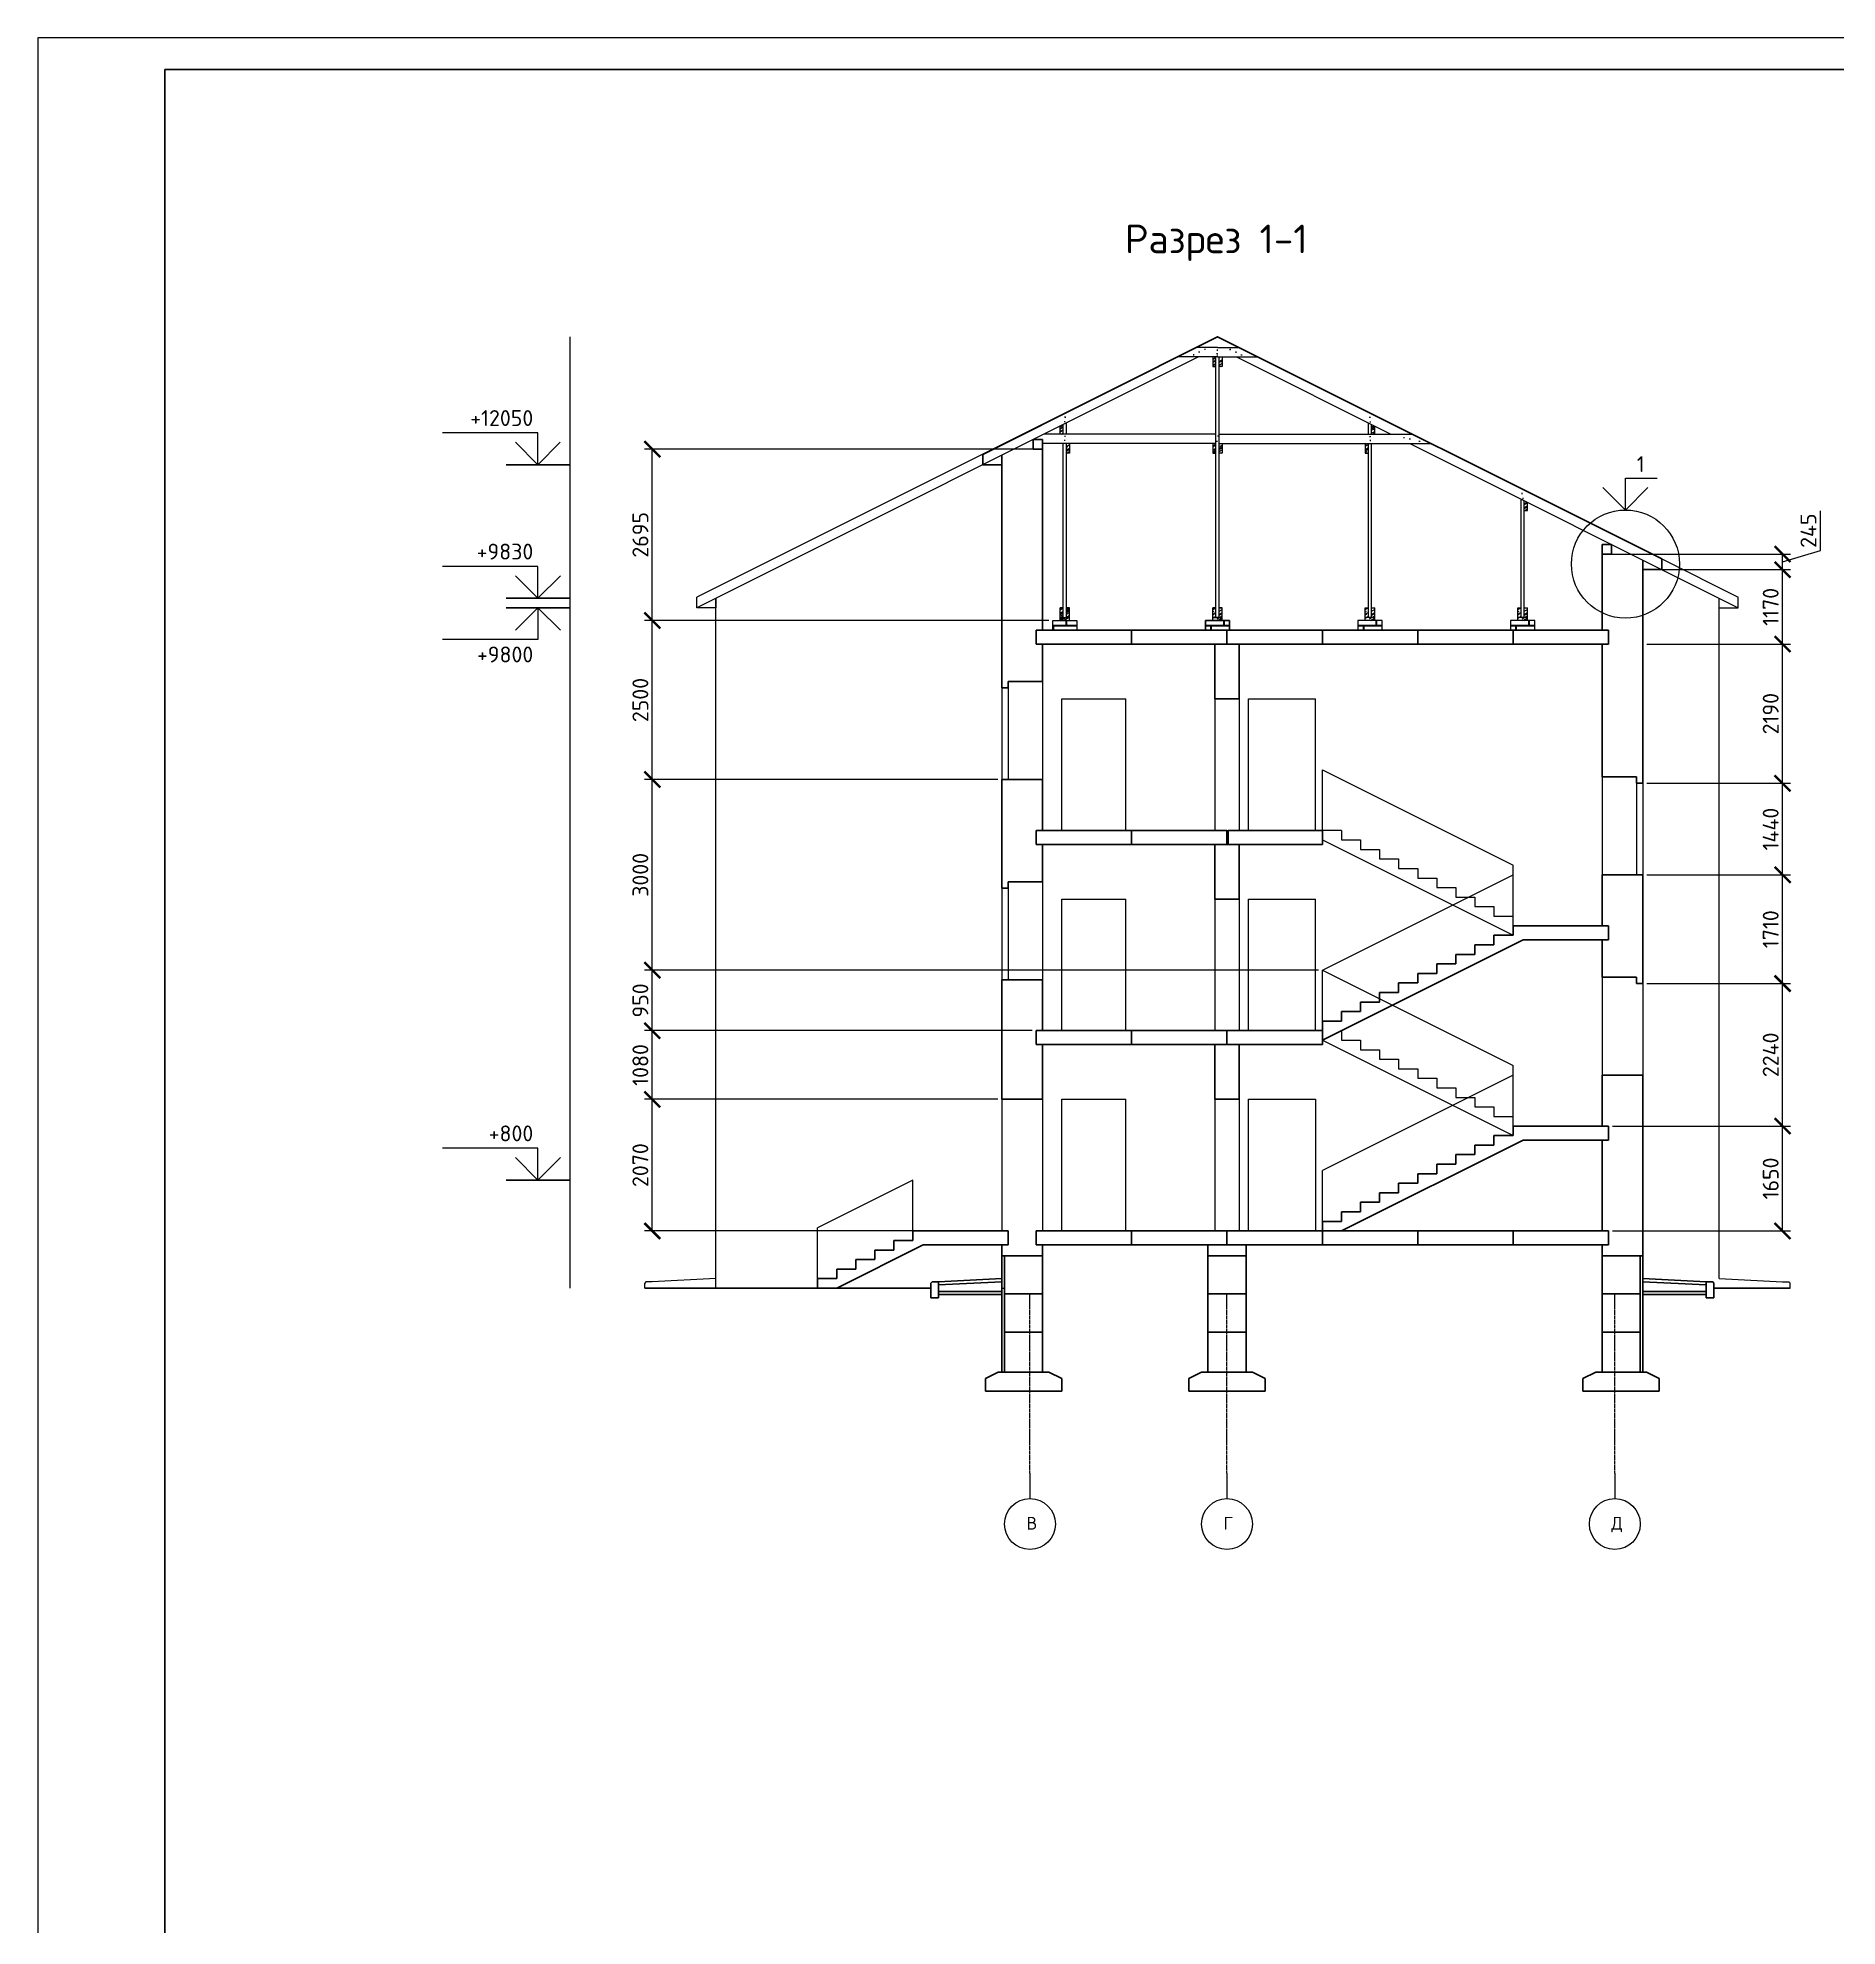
# Model space of a CAD drawing. Header units: millimetres. Extents: x -273369 to 399464, y -35443 to 194245.
# Drawn here: x 315364 to 343671, y 153584 to 183284 of the extents above; entities that cross this region are included whole.
import ezdxf

# ---------------------------------------------------------------- set-up
doc = ezdxf.new("R2010")
doc.units = ezdxf.units.MM
doc.linetypes.add('осевая', pattern=[50.8, 31.75, -6.35, 6.35, -6.35])
doc.styles.add('Курс1', font='isocpeur.ttf', dxfattribs={"height": 4.5})
doc.styles.add('Курс2', font='isocpeur.ttf', dxfattribs={"height": 2.5})
doc.dimstyles.new('Линейный', dxfattribs={"dimscale": 0, "dimtxt": 2, "dimasz": 2.5, "dimexe": 1.25, "dimexo": 0.625, "dimtad": 1, "dimtxsty": 'Курс2', "dimblk": 'ARCHTICK', "dimcen": 2.5, "dimadec": 0, "dimazin": 0, "dimtfac": 1, "dimtmove": 0, "dimatfit": 3, "dimldrblk": 'ARCHTICK', "dimfxl": 1, "dimarcsym": 0})
pattern_1 = [(0, (201911.18, -50499.71), (203.2, 203.2), [396.875, -9.525]), (0, (201707.98, -50490.19), (203.2, 203.2), [396.875, -9.525]), (90, (201911.18, -50499.71), (-203.2, 203.2), [-212.725, 193.675]), (90, (201901.66, -50499.71), (-203.2, 203.2), [-212.725, 193.675])]
pattern_2 = [(30, (201911.18, -50499.714), (89.233749, 124.842613), [952.5, -127, 317.5, -63.5]), (30, (201968.45, -50429.99), (-97.220113, 41.390175), [190.5, -20.955, 381, -47.625]), (30, (201911.69, -50437.095), (264.689088, 201.945051), [508, -88.9, 254, -63.5])]
pattern_3 = [(0, (199511.18, -50499.71), (203.2, 203.2), [396.875, -9.525]), (0, (199307.98, -50490.19), (203.2, 203.2), [396.875, -9.525]), (90, (199511.18, -50499.71), (-203.2, 203.2), [-212.725, 193.675]), (90, (199501.66, -50499.71), (-203.2, 203.2), [-212.725, 193.675])]
pattern_4 = [(30, (199511.18, -50499.714), (89.233749, 124.842613), [952.5, -127, 317.5, -63.5]), (30, (199568.45, -50429.99), (-97.220113, 41.390175), [190.5, -20.955, 381, -47.625]), (30, (199511.69, -50437.095), (264.689088, 201.945051), [508, -88.9, 254, -63.5])]

# ---------------------------------------------------------------- blocks, each defined once
blk = doc.blocks.new('_ArchTick')
at = {"color": 0, "linetype": 'ByBlock', "lineweight": 60, "const_width": 0.15}
blk.add_lwpolyline([(-0.5, -0.5), (0.5, 0.5)], dxfattribs=at)
blk = doc.blocks.new('*D407')
at = {"color": 0, "lineweight": -2, "transparency": 16777216}
for p, q in [((340134, 166169), (342936, 166169)), ((342811, 164519), (342811, 166169)), ((340134, 164519), (342936, 164519))]:
    blk.add_line(p, q, dxfattribs=at)
at = {"layer": 'Defpoints', "color": 0, "transparency": 16777216}
for p in [(340071, 166169), (342811, 166169), (340071, 164519)]:
    blk.add_point(p, dxfattribs=at)
at = {"color": 0, "lineweight": -2, "transparency": 16777216, "xscale": 250, "yscale": 250, "zscale": 250}
for p, rotation in [((342811, 166169), 90), ((342811, 164519), 270)]:
    blk.add_blockref('_ArchTick', p, dxfattribs=dict(at, rotation=rotation))
at = {"color": 0, "transparency": 16777216, "insert": (342624, 165344), "char_height": 250, "attachment_point": 5, "rotation": 90, "style": 'Курс2'}
blk.add_mtext('1650', dxfattribs=at)
blk = doc.blocks.new('*D408')
at = {"color": 0, "lineweight": -2, "transparency": 16777216}
for p, q in [((340674, 168409), (342936, 168409)), ((342811, 166169), (342811, 168409)), ((340134, 166169), (342936, 166169))]:
    blk.add_line(p, q, dxfattribs=at)
at = {"layer": 'Defpoints', "color": 0, "transparency": 16777216}
for p in [(340611, 168409), (342811, 168409), (340071, 166169)]:
    blk.add_point(p, dxfattribs=at)
at = {"color": 0, "lineweight": -2, "transparency": 16777216, "xscale": 250, "yscale": 250, "zscale": 250}
for p, rotation in [((342811, 168409), 90), ((342811, 166169), 270)]:
    blk.add_blockref('_ArchTick', p, dxfattribs=dict(at, rotation=rotation))
at = {"color": 0, "transparency": 16777216, "insert": (342624, 167289), "char_height": 250, "attachment_point": 5, "rotation": 90, "style": 'Курс2'}
blk.add_mtext('2240', dxfattribs=at)
blk = doc.blocks.new('*D409')
at = {"color": 0, "lineweight": -2, "transparency": 16777216}
for p, q in [((340674, 170119), (342936, 170119)), ((342811, 168409), (342811, 170119)), ((340674, 168409), (342936, 168409))]:
    blk.add_line(p, q, dxfattribs=at)
at = {"layer": 'Defpoints', "color": 0, "transparency": 16777216}
for p in [(340611, 170119), (342811, 170119), (340611, 168409)]:
    blk.add_point(p, dxfattribs=at)
at = {"color": 0, "lineweight": -2, "transparency": 16777216, "xscale": 250, "yscale": 250, "zscale": 250}
for p, rotation in [((342811, 170119), 90), ((342811, 168409), 270)]:
    blk.add_blockref('_ArchTick', p, dxfattribs=dict(at, rotation=rotation))
at = {"color": 0, "transparency": 16777216, "insert": (342624, 169264), "char_height": 250, "attachment_point": 5, "rotation": 90, "style": 'Курс2'}
blk.add_mtext('1710', dxfattribs=at)
blk = doc.blocks.new('*D410')
at = {"color": 0, "lineweight": -2, "transparency": 16777216}
for p, q in [((340674, 171559), (342936, 171559)), ((342811, 170119), (342811, 171559)), ((340674, 170119), (342936, 170119))]:
    blk.add_line(p, q, dxfattribs=at)
at = {"layer": 'Defpoints', "color": 0, "transparency": 16777216}
for p in [(340611, 171559), (342811, 171559), (340611, 170119)]:
    blk.add_point(p, dxfattribs=at)
at = {"color": 0, "lineweight": -2, "transparency": 16777216, "xscale": 250, "yscale": 250, "zscale": 250}
for p, rotation in [((342811, 171559), 90), ((342811, 170119), 270)]:
    blk.add_blockref('_ArchTick', p, dxfattribs=dict(at, rotation=rotation))
at = {"color": 0, "transparency": 16777216, "insert": (342624, 170839), "char_height": 250, "attachment_point": 5, "rotation": 90, "style": 'Курс2'}
blk.add_mtext('1440', dxfattribs=at)
blk = doc.blocks.new('*D411')
at = {"color": 0, "lineweight": -2, "transparency": 16777216}
for p, q in [((340674, 173749), (342936, 173749)), ((342811, 171559), (342811, 173749)), ((340674, 171559), (342936, 171559))]:
    blk.add_line(p, q, dxfattribs=at)
at = {"layer": 'Defpoints', "color": 0, "transparency": 16777216}
for p in [(340611, 173749), (342811, 173749), (340611, 171559)]:
    blk.add_point(p, dxfattribs=at)
at = {"color": 0, "lineweight": -2, "transparency": 16777216, "xscale": 250, "yscale": 250, "zscale": 250}
for p, rotation in [((342811, 173749), 90), ((342811, 171559), 270)]:
    blk.add_blockref('_ArchTick', p, dxfattribs=dict(at, rotation=rotation))
at = {"color": 0, "transparency": 16777216, "insert": (342624, 172654), "char_height": 250, "attachment_point": 5, "rotation": 90, "style": 'Курс2'}
blk.add_mtext('2190', dxfattribs=at)
blk = doc.blocks.new('*D412')
at = {"color": 0, "lineweight": -2, "transparency": 16777216}
for p, q in [((330469, 166589), (324906, 166589)), ((325031, 164519), (325031, 166589)), ((330469, 164519), (324906, 164519))]:
    blk.add_line(p, q, dxfattribs=at)
at = {"layer": 'Defpoints', "color": 0, "transparency": 16777216}
for p in [(325031, 166589), (330531, 166589), (330531, 164519)]:
    blk.add_point(p, dxfattribs=at)
at = {"color": 0, "lineweight": -2, "transparency": 16777216, "xscale": 250, "yscale": 250, "zscale": 250}
for p, rotation in [((325031, 166589), 90), ((325031, 164519), 270)]:
    blk.add_blockref('_ArchTick', p, dxfattribs=dict(at, rotation=rotation))
at = {"color": 0, "transparency": 16777216, "insert": (324844, 165554), "char_height": 250, "attachment_point": 5, "rotation": 90, "style": 'Курс2'}
blk.add_mtext('2070', dxfattribs=at)
blk = doc.blocks.new('*D413')
at = {"color": 0, "lineweight": -2, "transparency": 16777216}
for p, q in [((331009, 167669), (324906, 167669)), ((325031, 166589), (325031, 167669)), ((330469, 166589), (324906, 166589))]:
    blk.add_line(p, q, dxfattribs=at)
at = {"layer": 'Defpoints', "color": 0, "transparency": 16777216}
for p in [(325031, 167669), (331071, 167669), (330531, 166589)]:
    blk.add_point(p, dxfattribs=at)
at = {"color": 0, "lineweight": -2, "transparency": 16777216, "xscale": 250, "yscale": 250, "zscale": 250}
for p, rotation in [((325031, 167669), 90), ((325031, 166589), 270)]:
    blk.add_blockref('_ArchTick', p, dxfattribs=dict(at, rotation=rotation))
at = {"color": 0, "transparency": 16777216, "insert": (324844, 167129), "char_height": 250, "attachment_point": 5, "rotation": 90, "style": 'Курс2'}
blk.add_mtext('1080', dxfattribs=at)
blk = doc.blocks.new('*D414')
at = {"color": 0, "lineweight": -2, "transparency": 16777216}
for p, q in [((335509, 168619), (324906, 168619)), ((325031, 167669), (325031, 168619)), ((331009, 167669), (324906, 167669))]:
    blk.add_line(p, q, dxfattribs=at)
at = {"layer": 'Defpoints', "color": 0, "transparency": 16777216}
for p in [(325031, 168619), (335571, 168619), (331071, 167669)]:
    blk.add_point(p, dxfattribs=at)
at = {"color": 0, "lineweight": -2, "transparency": 16777216, "xscale": 250, "yscale": 250, "zscale": 250}
for p, rotation in [((325031, 168619), 90), ((325031, 167669), 270)]:
    blk.add_blockref('_ArchTick', p, dxfattribs=dict(at, rotation=rotation))
at = {"color": 0, "transparency": 16777216, "insert": (324844, 168144), "char_height": 250, "attachment_point": 5, "rotation": 90, "style": 'Курс2'}
blk.add_mtext('950', dxfattribs=at)
blk = doc.blocks.new('*D415')
at = {"color": 0, "lineweight": -2, "transparency": 16777216}
for p, q in [((330469, 171619), (324906, 171619)), ((325031, 168619), (325031, 171619)), ((335509, 168619), (324906, 168619))]:
    blk.add_line(p, q, dxfattribs=at)
at = {"layer": 'Defpoints', "color": 0, "transparency": 16777216}
for p in [(325031, 171619), (330531, 171619), (335571, 168619)]:
    blk.add_point(p, dxfattribs=at)
at = {"color": 0, "lineweight": -2, "transparency": 16777216, "xscale": 250, "yscale": 250, "zscale": 250}
for p, rotation in [((325031, 171619), 90), ((325031, 168619), 270)]:
    blk.add_blockref('_ArchTick', p, dxfattribs=dict(at, rotation=rotation))
at = {"color": 0, "transparency": 16777216, "insert": (324844, 170119), "char_height": 250, "attachment_point": 5, "rotation": 90, "style": 'Курс2'}
blk.add_mtext('3000', dxfattribs=at)
blk = doc.blocks.new('*D416')
at = {"color": 0, "lineweight": -2, "transparency": 16777216}
for p, q in [((331269, 174119), (324906, 174119)), ((325031, 171619), (325031, 174119)), ((330469, 171619), (324906, 171619))]:
    blk.add_line(p, q, dxfattribs=at)
at = {"layer": 'Defpoints', "color": 0, "transparency": 16777216}
for p in [(325031, 174119), (331331, 174119), (330531, 171619)]:
    blk.add_point(p, dxfattribs=at)
at = {"color": 0, "lineweight": -2, "transparency": 16777216, "xscale": 250, "yscale": 250, "zscale": 250}
for p, rotation in [((325031, 174119), 90), ((325031, 171619), 270)]:
    blk.add_blockref('_ArchTick', p, dxfattribs=dict(at, rotation=rotation))
at = {"color": 0, "transparency": 16777216, "insert": (324844, 172869), "char_height": 250, "attachment_point": 5, "rotation": 90, "style": 'Курс2'}
blk.add_mtext('2500', dxfattribs=at)
blk = doc.blocks.new('*D417')
at = {"color": 0, "lineweight": -2, "transparency": 16777216}
for p, q in [((331109, 176814), (324906, 176814)), ((325031, 174119), (325031, 176814)), ((331269, 174119), (324906, 174119))]:
    blk.add_line(p, q, dxfattribs=at)
at = {"layer": 'Defpoints', "color": 0, "transparency": 16777216}
for p in [(325031, 176814), (331171, 176814), (331331, 174119)]:
    blk.add_point(p, dxfattribs=at)
at = {"color": 0, "lineweight": -2, "transparency": 16777216, "xscale": 250, "yscale": 250, "zscale": 250}
for p, rotation in [((325031, 176814), 90), ((325031, 174119), 270)]:
    blk.add_blockref('_ArchTick', p, dxfattribs=dict(at, rotation=rotation))
at = {"color": 0, "transparency": 16777216, "insert": (324844, 175467), "char_height": 250, "attachment_point": 5, "rotation": 90, "style": 'Курс2'}
blk.add_mtext('2695', dxfattribs=at)
blk = doc.blocks.new('*D420')
at = {"color": 0, "lineweight": -2, "transparency": 16777216}
for p, q in [((340824, 174919), (342936, 174919)), ((342811, 173749), (342811, 174919)), ((340674, 173749), (342936, 173749))]:
    blk.add_line(p, q, dxfattribs=at)
at = {"layer": 'Defpoints', "color": 0, "transparency": 16777216}
for p in [(340761, 174919), (342811, 174919), (340611, 173749)]:
    blk.add_point(p, dxfattribs=at)
at = {"color": 0, "lineweight": -2, "transparency": 16777216, "xscale": 250, "yscale": 250, "zscale": 250}
for p, rotation in [((342811, 174919), 90), ((342811, 173749), 270)]:
    blk.add_blockref('_ArchTick', p, dxfattribs=dict(at, rotation=rotation))
at = {"color": 0, "transparency": 16777216, "insert": (342624, 174334), "char_height": 250, "attachment_point": 5, "rotation": 90, "style": 'Курс2'}
blk.add_mtext('1170', dxfattribs=at)
blk = doc.blocks.new('*D421')
at = {"color": 0, "lineweight": -2, "transparency": 16777216}
for p, q in [((343405, 175220), (343405, 175845)), ((340034, 175164), (342936, 175164)), ((342811, 175042), (343405, 175220)), ((342811, 174919), (342811, 175164)), ((340824, 174919), (342936, 174919))]:
    blk.add_line(p, q, dxfattribs=at)
at = {"layer": 'Defpoints', "color": 0, "transparency": 16777216}
for p in [(339971, 175164), (342811, 175164), (340761, 174919)]:
    blk.add_point(p, dxfattribs=at)
at = {"color": 0, "lineweight": -2, "transparency": 16777216, "xscale": 250, "yscale": 250, "zscale": 250}
for p, rotation in [((342811, 175164), 90), ((342811, 174919), 270)]:
    blk.add_blockref('_ArchTick', p, dxfattribs=dict(at, rotation=rotation))
at = {"color": 0, "transparency": 16777216, "insert": (343218, 175532), "char_height": 250, "attachment_point": 5, "rotation": 90, "style": 'Курс2'}
blk.add_mtext('245', dxfattribs=at)

msp = doc.modelspace()

# ---------------------------------------------------------------- hatches: boundary and pattern name
h = msp.add_hatch()
h.set_pattern_fill('AR-RROOF', color=256, scale=2.5, angle=30)
h.set_pattern_definition(pattern_2)
h.paths.add_polyline_path([(333896.389, 178264.133), (333846.389, 178264.133), (333846.389, 178114.133), (333896.389, 178114.133)])
h.paths.add_polyline_path([(333846.389, 176751.633), (333896.389, 176751.633), (333896.389, 176901.633), (333846.389, 176901.633)])
h.paths.add_polyline_path([(331546.389, 176751.633), (331596.389, 176751.633), (331596.389, 176901.633), (331546.389, 176901.633)])
h = msp.add_hatch()
h.set_pattern_fill('AR-RROOF', color=256, scale=2.5, angle=30)
h.set_pattern_definition(pattern_2)
h.paths.add_polyline_path([(333996.389, 178264.133), (333946.389, 178264.133), (333946.389, 178114.133), (333996.389, 178114.133)])
h.paths.add_polyline_path([(333996.389, 176901.633), (333946.389, 176901.633), (333946.389, 176751.633), (333996.389, 176751.633)])
h.paths.add_polyline_path([(336296.389, 176901.633), (336246.389, 176901.633), (336246.389, 176751.633), (336296.389, 176751.633)])
h = msp.add_hatch()
h.set_pattern_fill('AR-RROOF', color=256, scale=2.5, angle=30)
h.set_pattern_definition(pattern_2)
h.paths.add_polyline_path([(331496.389, 177201.633), (331446.389, 177176.633), (331446.389, 177051.633), (331496.389, 177051.633)])
h = msp.add_hatch()
h.set_pattern_fill('AR-RROOF', color=256, scale=2.5, angle=30)
h.set_pattern_definition(pattern_2)
h.paths.add_polyline_path([(336346.389, 177051.633), (336396.389, 177051.633), (336396.389, 177176.633), (336346.389, 177201.633)])
h = msp.add_hatch()
h.set_pattern_fill('AR-RROOF', color=256, scale=2.5, angle=30)
h.set_pattern_definition(pattern_2)
h.paths.add_polyline_path([(338796.389, 175976.633), (338746.389, 176001.633), (338746.389, 175851.633), (338796.389, 175851.633)])
h = msp.add_hatch()
h.set_pattern_fill('AR-B816C', color=256)
h.set_pattern_definition(pattern_1)
h.paths.add_polyline_path([(331331.389, 173969.133), (331331.389, 174119.133), (331711.389, 174119.133), (331711.389, 173969.133)])
h = msp.add_hatch()
h.set_pattern_fill('AR-RROOF', color=256, scale=2.5, angle=30)
h.set_pattern_definition(pattern_2)
h.paths.add_polyline_path([(331546.389, 174319.133), (331596.389, 174319.133), (331596.389, 174169.133), (331546.389, 174169.133)])
h.paths.add_polyline_path([(331446.389, 174319.133), (331496.389, 174319.133), (331496.389, 174169.133), (331446.389, 174169.133)])
h.paths.add_polyline_path([(331446.389, 174169.133), (331496.389, 174169.133), (331596.389, 174169.133), (331596.389, 174119.133), (331446.389, 174119.133)])
h = msp.add_hatch()
h.set_pattern_fill('AR-B816C', color=256)
h.set_pattern_definition(pattern_3)
h.paths.add_polyline_path([(334111.389, 173969.133), (334111.389, 174119.133), (333731.389, 174119.133), (333731.389, 173969.133)])
h = msp.add_hatch()
h.set_pattern_fill('AR-B816C', color=256)
h.set_pattern_definition(pattern_3)
h.paths.add_polyline_path([(333731.389, 173969.133), (333731.389, 174119.133), (334111.389, 174119.133), (334111.389, 173969.133)])
h = msp.add_hatch()
h.set_pattern_fill('AR-RROOF', color=256, scale=2.5, angle=30)
h.set_pattern_definition(pattern_4)
h.paths.add_polyline_path([(333896.389, 174319.133), (333846.389, 174319.133), (333846.389, 174169.133), (333896.389, 174169.133)])
h.paths.add_polyline_path([(333996.389, 174319.133), (333946.389, 174319.133), (333946.389, 174169.133), (333996.389, 174169.133)])
h.paths.add_polyline_path([(333996.389, 174169.133), (333946.389, 174169.133), (333846.389, 174169.133), (333846.389, 174119.133), (333996.389, 174119.133)])
h = msp.add_hatch()
h.set_pattern_fill('AR-RROOF', color=256, scale=2.5, angle=30)
h.set_pattern_definition(pattern_4)
h.paths.add_polyline_path([(333946.389, 174319.133), (333996.389, 174319.133), (333996.389, 174169.133), (333946.389, 174169.133)])
h.paths.add_polyline_path([(333846.389, 174319.133), (333896.389, 174319.133), (333896.389, 174169.133), (333846.389, 174169.133)])
h.paths.add_polyline_path([(333846.389, 174169.133), (333896.389, 174169.133), (333996.389, 174169.133), (333996.389, 174119.133), (333846.389, 174119.133)])
h = msp.add_hatch()
h.set_pattern_fill('AR-B816C', color=256)
h.set_pattern_definition(pattern_1)
h.paths.add_polyline_path([(336511.389, 173969.133), (336511.389, 174119.133), (336131.389, 174119.133), (336131.389, 173969.133)])
h = msp.add_hatch()
h.set_pattern_fill('AR-RROOF', color=256, scale=2.5, angle=30)
h.set_pattern_definition(pattern_2)
h.paths.add_polyline_path([(336296.389, 174319.133), (336246.389, 174319.133), (336246.389, 174169.133), (336296.389, 174169.133)])
h.paths.add_polyline_path([(336396.389, 174319.133), (336346.389, 174319.133), (336346.389, 174169.133), (336396.389, 174169.133)])
h.paths.add_polyline_path([(336396.389, 174169.133), (336346.389, 174169.133), (336246.389, 174169.133), (336246.389, 174119.133), (336396.389, 174119.133)])
h = msp.add_hatch()
h.set_pattern_fill('AR-B816C', color=256)
h.set_pattern_definition([(0, (204311.18, -50499.71), (203.2, 203.2), [396.875, -9.525]), (0, (204107.98, -50490.19), (203.2, 203.2), [396.875, -9.525]), (90, (204311.18, -50499.71), (-203.2, 203.2), [-212.725, 193.675]), (90, (204301.66, -50499.71), (-203.2, 203.2), [-212.725, 193.675])])
h.paths.add_polyline_path([(338911.389, 173969.133), (338911.389, 174119.133), (338531.389, 174119.133), (338531.389, 173969.133)])
h = msp.add_hatch()
h.set_pattern_fill('AR-RROOF', color=256, scale=2.5, angle=30)
h.set_pattern_definition([(30, (204311.18, -50499.714), (89.233749, 124.842613), [952.5, -127, 317.5, -63.5]), (30, (204368.45, -50429.99), (-97.220113, 41.390175), [190.5, -20.955, 381, -47.625]), (30, (204311.69, -50437.095), (264.689088, 201.945051), [508, -88.9, 254, -63.5])])
h.paths.add_polyline_path([(338696.389, 174319.133), (338646.389, 174319.133), (338646.389, 174169.133), (338696.389, 174169.133)])
h.paths.add_polyline_path([(338796.389, 174319.133), (338746.389, 174319.133), (338746.389, 174169.133), (338796.389, 174169.133)])
h.paths.add_polyline_path([(338796.389, 174169.133), (338746.389, 174169.133), (338646.389, 174169.133), (338646.389, 174119.133), (338796.389, 174119.133)])

# ---------------------------------------------------------------- linework, layer by layer
for p, q in [((315364.242, 183284.107), (315364.242, 123884.107)), ((399464.242, 183284.107), (315364.242, 183284.107)), ((323731.389, 178581.838), (323731.389, 163619.133)), ((333921.389, 178581.838), (325731.389, 174486.838)), ((333621.389, 178264.133), (325731.389, 174319.133)), ((333921.389, 178264.133), (333285.979, 178264.133)), ((333552.816, 178296.324), (333537.816, 178296.324)), ((333545.693, 178303.824), (333545.693, 178288.824)), ((333921.389, 178414.133), (333585.979, 178414.133)), ((333639.482, 178340.815), (333624.482, 178340.815)), ((333632.359, 178348.315), (333632.359, 178333.315)), ((333730.146, 178381.958), (333715.146, 178381.958)), ((333723.023, 178389.458), (333723.023, 178374.458)), ((333846.389, 178264.133), (333846.389, 178114.133)), ((333896.389, 174169.133), (333896.389, 178264.133)), ((333921.389, 178311.748), (333906.389, 178311.748)), ((333911.26, 178281.151), (333926.26, 178281.151)), ((333912.083, 178373.285), (333927.083, 178373.285)), ((333914.267, 178319.248), (333914.267, 178304.248)), ((333918.383, 178288.651), (333918.383, 178273.651)), ((333919.206, 178380.785), (333919.206, 178365.785)), ((333921.389, 178414.133), (334256.8, 178414.133)), ((333921.389, 178264.133), (334556.8, 178264.133)), ((333946.389, 174169.133), (333946.389, 178264.133)), ((333996.389, 178264.133), (333996.389, 178114.133)), ((334112.633, 178381.958), (334127.633, 178381.958)), ((334119.756, 178389.458), (334119.756, 178374.458)), ((334203.296, 178340.815), (334218.296, 178340.815)), ((334210.419, 178348.315), (334210.419, 178333.315)), ((334221.389, 178264.133), (336646.389, 177051.633)), ((334289.963, 178296.324), (334304.963, 178296.324)), ((334297.086, 178303.824), (334297.086, 178288.824)), ((333846.389, 178114.133), (333896.389, 178114.133)), ((333996.389, 178114.133), (333946.389, 178114.133)), ((331532.734, 177315.591), (331517.734, 177315.591)), ((331525.611, 177323.091), (331525.611, 177308.091)), ((336310.045, 177315.591), (336325.045, 177315.591)), ((336317.168, 177323.091), (336317.168, 177308.091)), ((323230.84, 177069.133), (321730.84, 177069.133)), ((323230.84, 176569.133), (323230.84, 177069.133)), ((333896.389, 177051.633), (331196.389, 177051.633)), ((331446.389, 177051.633), (331446.389, 177176.633)), ((331496.389, 177051.633), (331496.389, 177201.633)), ((331524.856, 177243.948), (331509.856, 177243.948)), ((331528.391, 177012.932), (331513.391, 177012.932)), ((331517.733, 177251.448), (331517.733, 177236.448)), ((331521.268, 177020.432), (331521.268, 177005.432)), ((331546.389, 177051.633), (331546.389, 177226.633)), ((331595.879, 177251.378), (331595.879, 177251.378)), ((333921.598, 177023.356), (333936.598, 177023.356)), ((333928.721, 177030.856), (333928.721, 177015.856)), ((333946.389, 177051.633), (336981.8, 177051.633)), ((336246.9, 177251.378), (336246.9, 177251.378)), ((336296.389, 177051.633), (336296.389, 177226.633)), ((336314.388, 177012.932), (336329.388, 177012.932)), ((336317.923, 177243.948), (336332.923, 177243.948)), ((336321.511, 177020.432), (336321.511, 177005.432)), ((336325.046, 177251.448), (336325.046, 177236.448)), ((336346.389, 177051.633), (336346.389, 177201.633)), ((336396.389, 177051.633), (336396.389, 177176.633)), ((330531.389, 176719.133), (330531.389, 176469.133)), ((330531.389, 176719.133), (330531.389, 176569.133)), ((333896.389, 176901.633), (331171.389, 176901.633)), ((331496.389, 174169.133), (331496.389, 176901.633)), ((331524.923, 176951.927), (331509.923, 176951.927)), ((331517.8, 176959.427), (331517.8, 176944.427)), ((331546.389, 174169.133), (331546.389, 176901.633)), ((331596.389, 176751.633), (331546.389, 176751.633)), ((331596.389, 176901.633), (331596.389, 176751.633)), ((333846.389, 176901.633), (333846.389, 176751.633)), ((333846.389, 176751.633), (333896.389, 176751.633)), ((333905.797, 176938.582), (333920.797, 176938.582)), ((333912.919, 176946.082), (333912.919, 176931.082)), ((333946.389, 176901.633), (337281.8, 176901.633)), ((333996.389, 176751.633), (333946.389, 176751.633)), ((333996.389, 176901.633), (333996.389, 176751.633)), ((336246.389, 176901.633), (336246.389, 176751.633)), ((336246.389, 176751.633), (336296.389, 176751.633)), ((336296.389, 174169.133), (336296.389, 176901.633)), ((336317.855, 176951.927), (336332.855, 176951.927)), ((336324.978, 176959.427), (336324.978, 176944.427)), ((336346.389, 174169.133), (336346.389, 176901.633)), ((336848.352, 176996.571), (336863.352, 176996.571)), ((336855.475, 177004.071), (336855.475, 176989.071)), ((336938.615, 176973.968), (336953.615, 176973.968)), ((336945.738, 176981.468), (336945.738, 176966.468)), ((336946.389, 176901.633), (342111.389, 174319.133)), ((337091.192, 176937.686), (337106.192, 176937.686)), ((337098.315, 176945.186), (337098.315, 176930.186)), ((338711.586, 176125.247), (338711.586, 176110.247)), ((340339.325, 175856.938), (340339.325, 176356.938)), ((340339.325, 176356.938), (340839.325, 176356.938)), ((338696.389, 174169.133), (338696.389, 176026.633)), ((338704.463, 176117.747), (338719.463, 176117.747)), ((338717.705, 176040.386), (338732.705, 176040.386)), ((338724.828, 176047.886), (338724.828, 176032.886)), ((338746.389, 174169.133), (338746.389, 176001.633)), ((338746.389, 175851.633), (338796.389, 175851.633)), ((338796.389, 175851.633), (338796.389, 175976.633)), ((323231.389, 174969.133), (321731.389, 174969.133)), ((323231.389, 174469.133), (323231.389, 174969.133)), ((340911.389, 175086.838), (342111.389, 174486.838)), ((325731.389, 174319.133), (325731.389, 174486.838)), ((326031.389, 163619.133), (326031.389, 174469.133)), ((326031.389, 174469.133), (326031.389, 174319.133)), ((341811.389, 163769.133), (341811.389, 174469.133)), ((342111.389, 174319.133), (342111.389, 174486.838)), ((323231.389, 174319.133), (323231.389, 173819.133)), ((326031.389, 174319.133), (325731.389, 174319.133)), ((331331.389, 173969.133), (331331.389, 174119.133)), ((331331.389, 174119.133), (331711.389, 174119.133)), ((331446.389, 174119.133), (331446.389, 174319.133)), ((331496.389, 174319.133), (331446.389, 174319.133)), ((331446.389, 174169.133), (331596.389, 174169.133)), ((331596.389, 174319.133), (331546.389, 174319.133)), ((331596.389, 174119.133), (331596.389, 174319.133)), ((331711.389, 174119.133), (331711.389, 173969.133)), ((334111.389, 174119.133), (333731.389, 174119.133)), ((333731.389, 174119.133), (333731.389, 173969.133)), ((333731.389, 173969.133), (333731.389, 174119.133)), ((333731.389, 174119.133), (334111.389, 174119.133)), ((333846.389, 174119.133), (333846.389, 174319.133)), ((333846.389, 174319.133), (333896.389, 174319.133)), ((333846.389, 174119.133), (333846.389, 174319.133)), ((333896.389, 174319.133), (333846.389, 174319.133)), ((333996.389, 174169.133), (333846.389, 174169.133)), ((333846.389, 174169.133), (333996.389, 174169.133)), ((333946.389, 174319.133), (333996.389, 174319.133)), ((333996.389, 174319.133), (333946.389, 174319.133)), ((333996.389, 174119.133), (333996.389, 174319.133)), ((333996.389, 174119.133), (333996.389, 174319.133)), ((334111.389, 173969.133), (334111.389, 174119.133)), ((334111.389, 174119.133), (334111.389, 173969.133)), ((336511.389, 174119.133), (336131.389, 174119.133)), ((336131.389, 174119.133), (336131.389, 173969.133)), ((336246.389, 174119.133), (336246.389, 174319.133)), ((336246.389, 174319.133), (336296.389, 174319.133)), ((336396.389, 174169.133), (336246.389, 174169.133)), ((336346.389, 174319.133), (336396.389, 174319.133)), ((336396.389, 174119.133), (336396.389, 174319.133)), ((336511.389, 173969.133), (336511.389, 174119.133)), ((338911.389, 174119.133), (338531.389, 174119.133)), ((338531.389, 174119.133), (338531.389, 173969.133)), ((338646.389, 174119.133), (338646.389, 174319.133)), ((338646.389, 174319.133), (338696.389, 174319.133)), ((338796.389, 174169.133), (338646.389, 174169.133)), ((338746.389, 174319.133), (338796.389, 174319.133)), ((338796.389, 174119.133), (338796.389, 174319.133)), ((338911.389, 173969.133), (338911.389, 174119.133)), ((341811.389, 174319.133), (342111.389, 174319.133)), ((323231.389, 173819.133), (321731.389, 173819.133)), ((331071.389, 173749.133), (331071.389, 173969.133)), ((331446.389, 173969.133), (331331.389, 173969.133)), ((333846.389, 173969.133), (333731.389, 173969.133)), ((333996.389, 173969.133), (334111.389, 173969.133)), ((336396.389, 173969.133), (336511.389, 173969.133)), ((338796.389, 173969.133), (338911.389, 173969.133)), ((340071.389, 173749.133), (340071.389, 173969.133)), ((331171.389, 173159.133), (331171.389, 171619.133)), ((330531.389, 173059.133), (330531.389, 171619.133)), ((330631.389, 173059.133), (330631.389, 171619.133)), ((331471.389, 170819.133), (331471.389, 172889.133)), ((331471.389, 172889.133), (332481.389, 172889.133)), ((332481.389, 170819.133), (332481.389, 172889.133)), ((333881.389, 172889.133), (333881.389, 170819.133)), ((334261.389, 172889.133), (334261.389, 170819.133)), ((334411.389, 172889.133), (335461.389, 172889.133)), ((334411.389, 170819.133), (334411.389, 172889.133)), ((335461.389, 170819.133), (335461.389, 172889.133)), ((335571.389, 170819.133), (335571.389, 171769.133)), ((335571.389, 171769.133), (338571.389, 170269.133)), ((339971.389, 171659.133), (339971.389, 170119.133)), ((340511.389, 171559.133), (340511.389, 170119.133)), ((340611.389, 171559.133), (340611.389, 170119.133)), ((334071.389, 170819.133), (334091.389, 170819.133)), ((334091.389, 170819.133), (334091.389, 170599.133)), ((335571.389, 170819.133), (335571.389, 170669.133)), ((335871.389, 170819.133), (335571.389, 170819.133)), ((335871.389, 170819.133), (335871.389, 170669.133)), ((334091.389, 170599.133), (334071.389, 170599.133)), ((335571.389, 170669.133), (338571.389, 169169.133)), ((335871.389, 170669.133), (336171.389, 170669.133)), ((336171.389, 170669.133), (336171.389, 170519.133)), ((336171.389, 170519.133), (336471.389, 170519.133)), ((336471.389, 170519.133), (336471.389, 170369.133)), ((336471.389, 170369.133), (336771.389, 170369.133)), ((336771.389, 170369.133), (336771.389, 170219.133)), ((336771.389, 170219.133), (337071.389, 170219.133)), ((337071.389, 170219.133), (337071.389, 170069.133)), ((338571.389, 169469.133), (338571.389, 170269.133)), ((330531.389, 169909.133), (330531.389, 170009.133)), ((330531.389, 169909.133), (330531.389, 168469.133)), ((330631.389, 169909.133), (330631.389, 168469.133)), ((331171.389, 170009.133), (331171.389, 168469.133)), ((335571.389, 168619.133), (338571.389, 170119.133)), ((337071.389, 170069.133), (337371.389, 170069.133)), ((337371.389, 170069.133), (337371.389, 169919.133)), ((337371.389, 169919.133), (337671.389, 169919.133)), ((337671.389, 169919.133), (337671.389, 169769.133)), ((338571.389, 169319.133), (338571.389, 170119.133)), ((339971.389, 169319.133), (339971.389, 170119.133)), ((340611.389, 168409.133), (340611.389, 170119.133)), ((331471.389, 167669.133), (331471.389, 169739.133)), ((331471.389, 169739.133), (332481.389, 169739.133)), ((332481.389, 167669.133), (332481.389, 169739.133)), ((333881.389, 169739.133), (333881.389, 167669.133)), ((334261.389, 169739.133), (334261.389, 167669.133)), ((334411.389, 169739.133), (335461.389, 169739.133)), ((334411.389, 167669.133), (334411.389, 169739.133)), ((335461.389, 167669.133), (335461.389, 169739.133)), ((337671.389, 169769.133), (337971.389, 169769.133)), ((337971.389, 169769.133), (337971.389, 169619.133)), ((337971.389, 169619.133), (338271.389, 169619.133)), ((338271.389, 169619.133), (338271.389, 169469.133)), ((338271.389, 169469.133), (338571.389, 169469.133)), ((339971.389, 168509.133), (339971.389, 169099.133)), ((331171.389, 167669.133), (331171.389, 168469.133)), ((335571.389, 167819.133), (335571.389, 168619.133)), ((335571.389, 168619.133), (338571.389, 167119.133)), ((339971.389, 168509.133), (339971.389, 166969.133)), ((340611.389, 168409.133), (340611.389, 166969.133)), ((335571.389, 167669.133), (335571.389, 167519.133)), ((335571.389, 167519.133), (338571.389, 166019.133)), ((335871.389, 167669.133), (335871.389, 167519.133)), ((335871.389, 167519.133), (336171.389, 167519.133)), ((336171.389, 167519.133), (336171.389, 167369.133)), ((334091.389, 167449.133), (334071.389, 167449.133)), ((336171.389, 167369.133), (336471.389, 167369.133)), ((336471.389, 167369.133), (336471.389, 167219.133)), ((336471.389, 167219.133), (336771.389, 167219.133)), ((336771.389, 167219.133), (336771.389, 167069.133)), ((338571.389, 166969.133), (335571.389, 165469.133)), ((336771.389, 167069.133), (337071.389, 167069.133)), ((337071.389, 167069.133), (337071.389, 166919.133)), ((337071.389, 166919.133), (337371.389, 166919.133)), ((337371.389, 166919.133), (337371.389, 166769.133)), ((338571.389, 166319.133), (338571.389, 167119.133)), ((338571.389, 166169.133), (338571.389, 166969.133)), ((339971.389, 166169.133), (339971.389, 166969.133)), ((340611.389, 164519.133), (340611.389, 166969.133)), ((337371.389, 166769.133), (337671.389, 166769.133)), ((337671.389, 166769.133), (337671.389, 166619.133)), ((337671.389, 166619.133), (337971.389, 166619.133)), ((337971.389, 166619.133), (337971.389, 166469.133)), ((339971.389, 166169.133), (339971.389, 166819.133)), ((330531.389, 166589.133), (330531.389, 164519.133)), ((331171.389, 166589.133), (331171.389, 164519.133)), ((331471.389, 164519.133), (331471.389, 166589.133)), ((331471.389, 166589.133), (332481.389, 166589.133)), ((332481.389, 164519.133), (332481.389, 166589.133)), ((333881.389, 166589.133), (333881.389, 164519.133)), ((334261.389, 166589.133), (334261.389, 164519.133)), ((334411.389, 164519.133), (334411.389, 166589.133)), ((334411.389, 166589.133), (335461.389, 166589.133)), ((335461.389, 166589.133), (335461.389, 164519.133)), ((337971.389, 166469.133), (338271.389, 166469.133)), ((338271.389, 166469.133), (338271.389, 166319.133)), ((338271.389, 166319.133), (338571.389, 166319.133)), ((323231.389, 165819.133), (321731.389, 165819.133)), ((323231.389, 165319.133), (323231.389, 165819.133)), ((339971.389, 164519.133), (339971.389, 165949.133)), ((335571.389, 164669.133), (335571.389, 165469.133)), ((329131.389, 165319.133), (327631.389, 164569.133)), ((329131.389, 164519.133), (329131.389, 165319.133)), ((327631.389, 163769.133), (327631.389, 164569.133)), ((329131.389, 164519.133), (329131.389, 164369.133)), ((324931.389, 163719.133), (324911.389, 163699.133)), ((324911.389, 163619.133), (324911.389, 163699.133)), ((325031.389, 163719.133), (324931.389, 163719.133)), ((326031.389, 163769.133), (325031.389, 163719.133)), ((340611.389, 163669.133), (340611.389, 163719.133)), ((340611.389, 163669.133), (340611.389, 163669.133)), ((341811.389, 163769.133), (342811.389, 163719.133)), ((342811.389, 163719.133), (342911.389, 163719.133)), ((342911.389, 163719.133), (342931.389, 163699.133)), ((342931.389, 163619.133), (342931.389, 163699.133)), ((330531.389, 163619.133), (330571.389, 163619.133)), ((339711.389, 161999.133), (340311.389, 161999.133)), ((330971.389, 160708.8), (330971.389, 160308.8)), ((334071.389, 160708.8), (334071.389, 160308.8)), ((340171.389, 160708.8), (340171.389, 160308.8))]:
    msp.add_line(p, q)
at = {"lineweight": 60}
for p, q in [((317364.242, 182784.107), (317364.242, 124384.107)), ((398964.242, 182784.107), (317364.242, 182784.107)), ((333921.389, 178581.838), (330231.389, 176732.622)), ((333921.389, 178581.838), (340911.389, 175086.838)), ((322877.286, 176922.687), (323230.84, 176569.133)), ((323230.84, 176569.133), (323584.393, 176922.687)), ((330231.389, 176569.133), (330231.389, 176732.622)), ((330531.389, 173059.133), (330531.389, 176719.133)), ((331171.389, 176964.133), (331021.389, 176964.133)), ((331021.389, 176964.133), (331021.389, 176814.133)), ((331021.389, 176814.133), (331171.389, 176814.133)), ((331171.389, 173969.133), (331171.389, 176964.133)), ((331171.389, 176814.133), (331171.389, 176964.133)), ((323731.389, 176569.133), (322731.389, 176569.133)), ((330531.389, 176569.133), (330231.389, 176569.133)), ((340339.325, 175856.938), (339985.772, 176210.491)), ((340692.879, 176210.491), (340339.325, 175856.938)), ((339971.389, 173969.133), (339971.389, 175314.133)), ((340121.389, 175314.133), (339971.389, 175314.133)), ((339971.389, 175314.133), (339971.389, 175164.133)), ((340121.389, 175164.133), (340121.389, 175314.133)), ((339971.389, 175164.133), (340121.389, 175164.133)), ((340611.389, 171559.133), (340611.389, 175069.133)), ((340911.389, 174919.133), (340911.389, 175086.838)), ((322877.836, 174822.687), (323231.389, 174469.133)), ((323231.389, 174469.133), (323584.943, 174822.687)), ((340611.389, 174919.133), (340911.389, 174919.133)), ((323731.389, 174469.133), (322731.389, 174469.133)), ((323731.389, 174319.133), (322731.389, 174319.133)), ((322877.836, 173965.58), (323231.389, 174319.133)), ((323231.389, 174319.133), (323584.943, 173965.58)), ((331071.389, 173969.133), (340071.389, 173969.133)), ((331071.389, 173969.133), (331071.389, 173749.133)), ((331071.389, 173749.133), (340071.389, 173749.133)), ((331171.389, 173159.133), (331171.389, 173749.133)), ((332571.389, 173749.133), (332571.389, 173969.133)), ((333881.389, 172889.133), (333881.389, 173749.133)), ((334071.389, 173749.133), (334071.389, 173969.133)), ((334261.389, 172889.133), (334261.389, 173749.133)), ((335571.389, 173749.133), (335571.389, 173969.133)), ((335571.389, 173749.133), (335571.389, 173969.133)), ((337071.389, 173749.133), (337071.389, 173969.133)), ((338571.389, 173749.133), (338571.389, 173969.133)), ((339971.389, 171659.133), (339971.389, 173749.133)), ((340071.389, 173749.133), (340071.389, 173969.133)), ((331171.389, 173159.133), (330631.389, 173159.133)), ((330631.389, 173059.133), (330631.389, 173159.133)), ((330531.389, 173059.133), (330631.389, 173059.133)), ((334261.389, 172889.133), (333881.389, 172889.133)), ((330531.389, 169909.133), (330531.389, 171619.133)), ((330531.389, 171619.133), (331171.389, 171619.133)), ((331171.389, 170819.133), (331171.389, 171619.133)), ((340511.389, 171659.133), (339971.389, 171659.133)), ((340511.389, 171559.133), (340511.389, 171659.133)), ((340611.389, 171559.133), (340511.389, 171559.133)), ((334071.389, 170819.133), (331071.389, 170819.133)), ((331071.389, 170819.133), (331071.389, 170599.133)), ((332571.389, 170599.133), (332571.389, 170819.133)), ((334071.389, 170599.133), (334071.389, 170819.133)), ((335571.389, 170819.133), (334091.389, 170819.133)), ((335571.389, 170599.133), (335571.389, 170819.133)), ((334071.389, 170599.133), (331071.389, 170599.133)), ((331171.389, 170009.133), (331171.389, 170599.133)), ((333881.389, 169739.133), (333881.389, 170599.133)), ((334071.389, 170599.133), (335571.389, 170599.133)), ((334261.389, 169739.133), (334261.389, 170599.133)), ((330531.389, 169909.133), (330631.389, 169909.133)), ((331171.389, 170009.133), (330631.389, 170009.133)), ((330631.389, 169909.133), (330631.389, 170009.133)), ((339971.389, 170119.133), (340611.389, 170119.133)), ((339971.389, 169319.133), (339971.389, 170119.133)), ((340611.389, 168409.133), (340611.389, 170119.133)), ((334261.389, 169739.133), (333881.389, 169739.133)), ((338571.389, 169169.133), (338571.389, 169319.133)), ((338571.389, 169319.133), (338871.389, 169319.133)), ((338871.389, 169319.133), (340071.389, 169319.133)), ((340071.389, 169319.133), (340071.389, 169099.133)), ((335571.389, 167519.133), (338731.389, 169099.133)), ((337971.389, 168869.133), (337971.389, 169019.133)), ((337971.389, 169019.133), (338271.389, 169019.133)), ((338271.389, 169019.133), (338271.389, 169169.133)), ((338271.389, 169169.133), (338571.389, 169169.133)), ((338271.389, 169169.133), (338571.389, 169169.133)), ((340071.389, 169099.133), (338731.389, 169099.133)), ((339971.389, 168509.133), (339971.389, 169099.133)), ((337371.389, 168569.133), (337371.389, 168719.133)), ((337371.389, 168719.133), (337671.389, 168719.133)), ((337671.389, 168719.133), (337671.389, 168869.133)), ((337671.389, 168869.133), (337971.389, 168869.133)), ((330531.389, 166589.133), (330531.389, 168469.133)), ((330531.389, 168469.133), (331171.389, 168469.133)), ((331171.389, 167669.133), (331171.389, 168469.133)), ((336771.389, 168269.133), (336771.389, 168419.133)), ((336771.389, 168419.133), (337071.389, 168419.133)), ((337071.389, 168419.133), (337071.389, 168569.133)), ((337071.389, 168569.133), (337371.389, 168569.133)), ((340511.389, 168509.133), (339971.389, 168509.133)), ((340511.389, 168409.133), (340511.389, 168509.133)), ((340611.389, 168409.133), (340511.389, 168409.133)), ((336171.389, 167969.133), (336171.389, 168119.133)), ((336171.389, 168119.133), (336471.389, 168119.133)), ((336471.389, 168119.133), (336471.389, 168269.133)), ((336471.389, 168269.133), (336771.389, 168269.133)), ((335571.389, 167819.133), (335871.389, 167819.133)), ((335571.389, 167819.133), (335571.389, 167669.133)), ((335871.389, 167819.133), (335871.389, 167969.133)), ((335871.389, 167969.133), (336171.389, 167969.133)), ((334071.389, 167669.133), (331071.389, 167669.133)), ((331071.389, 167669.133), (331071.389, 167449.133)), ((332571.389, 167449.133), (332571.389, 167669.133)), ((335571.389, 167669.133), (334071.389, 167669.133)), ((334071.389, 167449.133), (334071.389, 167669.133)), ((335571.389, 167449.133), (335571.389, 167669.133)), ((334071.389, 167449.133), (331071.389, 167449.133)), ((331171.389, 166589.133), (331171.389, 167449.133)), ((333881.389, 166589.133), (333881.389, 167449.133)), ((334071.389, 167449.133), (335571.389, 167449.133)), ((334261.389, 166589.133), (334261.389, 167449.133)), ((339971.389, 166969.133), (340611.389, 166969.133)), ((339971.389, 166169.133), (339971.389, 166969.133)), ((340611.389, 164299.133), (340611.389, 166969.133)), ((331171.389, 166589.133), (330531.389, 166589.133)), ((334261.389, 166589.133), (333881.389, 166589.133)), ((338571.389, 166019.133), (338571.389, 166169.133)), ((338571.389, 166169.133), (340071.389, 166169.133)), ((340071.389, 166169.133), (340071.389, 165949.133)), ((335871.389, 164519.133), (338731.389, 165949.133)), ((337971.389, 165719.133), (337971.389, 165869.133)), ((337971.389, 165869.133), (338271.389, 165869.133)), ((338271.389, 165869.133), (338271.389, 166019.133)), ((338271.389, 166019.133), (338571.389, 166019.133)), ((340071.389, 165949.133), (338731.389, 165949.133)), ((339971.389, 164519.133), (339971.389, 165949.133)), ((322877.836, 165672.687), (323231.389, 165319.133)), ((323231.389, 165319.133), (323584.943, 165672.687)), ((337371.389, 165419.133), (337371.389, 165569.133)), ((337371.389, 165569.133), (337671.389, 165569.133)), ((337671.389, 165569.133), (337671.389, 165719.133)), ((337671.389, 165719.133), (337971.389, 165719.133)), ((323731.389, 165319.133), (322731.389, 165319.133)), ((336771.389, 165119.133), (336771.389, 165269.133)), ((336771.389, 165269.133), (337071.389, 165269.133)), ((337071.389, 165269.133), (337071.389, 165419.133)), ((337071.389, 165419.133), (337371.389, 165419.133)), ((336171.389, 164819.133), (336171.389, 164969.133)), ((336171.389, 164969.133), (336471.389, 164969.133)), ((336471.389, 164969.133), (336471.389, 165119.133)), ((336471.389, 165119.133), (336771.389, 165119.133)), ((335571.389, 164519.133), (335571.389, 164669.133)), ((335571.389, 164669.133), (335871.389, 164669.133)), ((335871.389, 164669.133), (335871.389, 164819.133)), ((335871.389, 164819.133), (336171.389, 164819.133)), ((327931.389, 163619.133), (329291.389, 164299.133)), ((329131.389, 164369.133), (328831.389, 164369.133)), ((328831.389, 164369.133), (328831.389, 164219.133)), ((329131.389, 164519.133), (330631.389, 164519.133)), ((329131.389, 164519.133), (329131.389, 164369.133)), ((330631.389, 164299.133), (329291.389, 164299.133)), ((330531.389, 164299.133), (330531.389, 162299.133)), ((330631.389, 164519.133), (330631.389, 164299.133)), ((331071.389, 164519.133), (340071.389, 164519.133)), ((331071.389, 164519.133), (331071.389, 164299.133)), ((331071.389, 164299.133), (340071.389, 164299.133)), ((331171.389, 164299.133), (331171.389, 162299.133)), ((332571.389, 164299.133), (332571.389, 164519.133)), ((333771.389, 164299.133), (333771.389, 162299.133)), ((334071.389, 164299.133), (334071.389, 164519.133)), ((334371.389, 164299.133), (334371.389, 162299.133)), ((335571.389, 164299.133), (335571.389, 164519.133)), ((337071.389, 164299.133), (337071.389, 164519.133)), ((338571.389, 164299.133), (338571.389, 164519.133)), ((339971.389, 164299.133), (339971.389, 162299.133)), ((340071.389, 164299.133), (340071.389, 164519.133)), ((340611.389, 164299.133), (340611.389, 162299.133)), ((328531.389, 164069.133), (328231.389, 164069.133)), ((328231.389, 164069.133), (328231.389, 163919.133)), ((328831.389, 164219.133), (328531.389, 164219.133)), ((328531.389, 164219.133), (328531.389, 164069.133)), ((331171.389, 164129.133), (330531.389, 164129.133)), ((330571.389, 164129.133), (330571.389, 162299.133)), ((334371.389, 164129.133), (333771.389, 164129.133)), ((340611.389, 164129.133), (339971.389, 164129.133)), ((340571.389, 164129.133), (340571.389, 162299.133)), ((327931.389, 163769.133), (327631.389, 163769.133)), ((327631.389, 163769.133), (327631.389, 163619.133)), ((328231.389, 163919.133), (327931.389, 163919.133)), ((327931.389, 163919.133), (327931.389, 163769.133)), ((329431.389, 163719.133), (329411.389, 163699.133)), ((329411.389, 163469.133), (329411.389, 163699.133)), ((329531.389, 163719.133), (329431.389, 163719.133)), ((330531.389, 163769.133), (329531.389, 163719.133)), ((329531.389, 163469.133), (329531.389, 163719.133)), ((330531.389, 163719.133), (329531.389, 163669.133)), ((340611.389, 163769.133), (341611.389, 163719.133)), ((340611.389, 163719.133), (341611.389, 163669.133)), ((341611.389, 163469.133), (341611.389, 163719.133)), ((341611.389, 163719.133), (341711.389, 163719.133)), ((341711.389, 163719.133), (341731.389, 163699.133)), ((341731.389, 163469.133), (341731.389, 163699.133)), ((324911.389, 163619.133), (329411.389, 163619.133)), ((329531.389, 163469.133), (329411.389, 163469.133)), ((329531.389, 163569.133), (330531.389, 163569.133)), ((330531.389, 163519.133), (329531.389, 163519.133)), ((331171.389, 163529.133), (330571.389, 163529.133)), ((334371.389, 163529.133), (333771.389, 163529.133)), ((340571.389, 163529.133), (339971.389, 163529.133)), ((341611.389, 163569.133), (340611.389, 163569.133)), ((340611.389, 163519.133), (341611.389, 163519.133)), ((341611.389, 163469.133), (341731.389, 163469.133)), ((342931.389, 163619.133), (341731.389, 163619.133)), ((331171.389, 162929.133), (330571.389, 162929.133)), ((334371.389, 162929.133), (333771.389, 162929.133)), ((334371.389, 162929.133), (333771.389, 162929.133)), ((340571.389, 162929.133), (339971.389, 162929.133)), ((330471.389, 162299.133), (330271.389, 162199.133)), ((330271.389, 162199.133), (330271.389, 161999.133)), ((330471.389, 162299.133), (331271.389, 162299.133)), ((331271.389, 162299.133), (331471.389, 162199.133)), ((331471.389, 161999.133), (331471.389, 162199.133)), ((333671.389, 162299.133), (333471.389, 162199.133)), ((333471.389, 162199.133), (333471.389, 161999.133)), ((333671.389, 162299.133), (334471.389, 162299.133)), ((334471.389, 162299.133), (334671.389, 162199.133)), ((334671.389, 161999.133), (334671.389, 162199.133)), ((339871.389, 162299.133), (339671.389, 162199.133)), ((339671.389, 162199.133), (339671.389, 161999.133)), ((339871.389, 162299.133), (340671.389, 162299.133)), ((340671.389, 162299.133), (340871.389, 162199.133)), ((340871.389, 161999.133), (340871.389, 162199.133)), ((330271.389, 161999.133), (331471.389, 161999.133)), ((333471.389, 161999.133), (334671.389, 161999.133)), ((339671.389, 161999.133), (340871.389, 161999.133))]:
    msp.add_line(p, q, dxfattribs=at)
at = {"color": 217, "linetype": 'осевая', "true_color": 0x93278f}
for p, q in [((330971.389, 160708.8), (330971.389, 163529.133)), ((334071.389, 160708.8), (334071.389, 163529.133)), ((340171.389, 160708.8), (340171.389, 163529.133))]:
    msp.add_line(p, q, dxfattribs=at)
for centre, radius in [((340339.325, 175006.938), 850), ((330971.389, 159908.8), 400), ((334071.389, 159908.8), 400), ((340171.389, 159908.8), 400)]:
    msp.add_circle(centre, radius)

# ---------------------------------------------------------------- texts
for s, height, style, p in [('Разрез 1-1', 450, 'Курс1', (332465.415, 179895.643)), ('В', 200, 'Курс2', (330916.804, 159821.523)), ('Г', 200, 'Курс2', (334016.804, 159821.523)), ('Д', 200, 'Курс2', (340116.804, 159821.523))]:
    msp.add_text(s, height=height, dxfattribs=dict(style=style)).set_placement(p)
at = {"char_height": 250, "width": 856.40878, "style": 'Курс2'}
for s, insert, attachment_point in [('+12050', (323158.322, 177428.057), 3), ('1', (340517.536, 176704.047), 1), ('+9830', (323158.872, 175328.057), 3), ('+9800', (323158.872, 173460.21), 9), ('+800', (323158.872, 166178.057), 3)]:
    msp.add_mtext(s, dxfattribs=dict(at, insert=insert, attachment_point=attachment_point))

# ---------------------------------------------------------------- dimensions: what is measured, and where the dimension line sits
for base, p1, p2, picture, middle in [((325031.389, 176814.133), (331331.389, 174119.133), (331171.389, 176814.133), '*D417', (324843.889, 175466.633)), ((342811.389, 175164.133), (340761.389, 174919.133), (339971.389, 175164.133), '*D421', (343217.639, 175282.258)), ((342811.389, 174919.133), (340611.389, 173749.133), (340761.389, 174919.133), '*D420', (342623.889, 174334.133)), ((325031.389, 174119.133), (330531.389, 171619.133), (331331.389, 174119.133), '*D416', (324843.889, 172869.133)), ((342811.389, 173749.133), (340611.389, 171559.133), (340611.389, 173749.133), '*D411', (342623.889, 172654.133)), ((325031.389, 171619.133), (335571.389, 168619.133), (330531.389, 171619.133), '*D415', (324843.889, 170119.133)), ((342811.389, 171559.133), (340611.389, 170119.133), (340611.389, 171559.133), '*D410', (342623.889, 170839.133)), ((342811.389, 170119.133), (340611.389, 168409.133), (340611.389, 170119.133), '*D409', (342623.889, 169264.133)), ((325031.389, 168619.133), (331071.389, 167669.133), (335571.389, 168619.133), '*D414', (324843.889, 168144.133)), ((342811.389, 168409.133), (340071.389, 166169.133), (340611.389, 168409.133), '*D408', (342623.889, 167289.133)), ((325031.389, 167669.133), (330531.389, 166589.133), (331071.389, 167669.133), '*D413', (324843.889, 167129.133)), ((325031.389, 166589.133), (330531.389, 164519.133), (330531.389, 166589.133), '*D412', (324843.889, 165554.133)), ((342811.389, 166169.133), (340071.389, 164519.133), (340071.389, 166169.133), '*D407', (342623.889, 165344.133))]:
    dim = msp.add_linear_dim(base=base, p1=p1, p2=p2, angle=90, dimstyle='Линейный')
    dim.commit()
    dim.dimension.update_dxf_attribs({"geometry": picture, "text_midpoint": middle})

doc.saveas('drawing.dxf')
